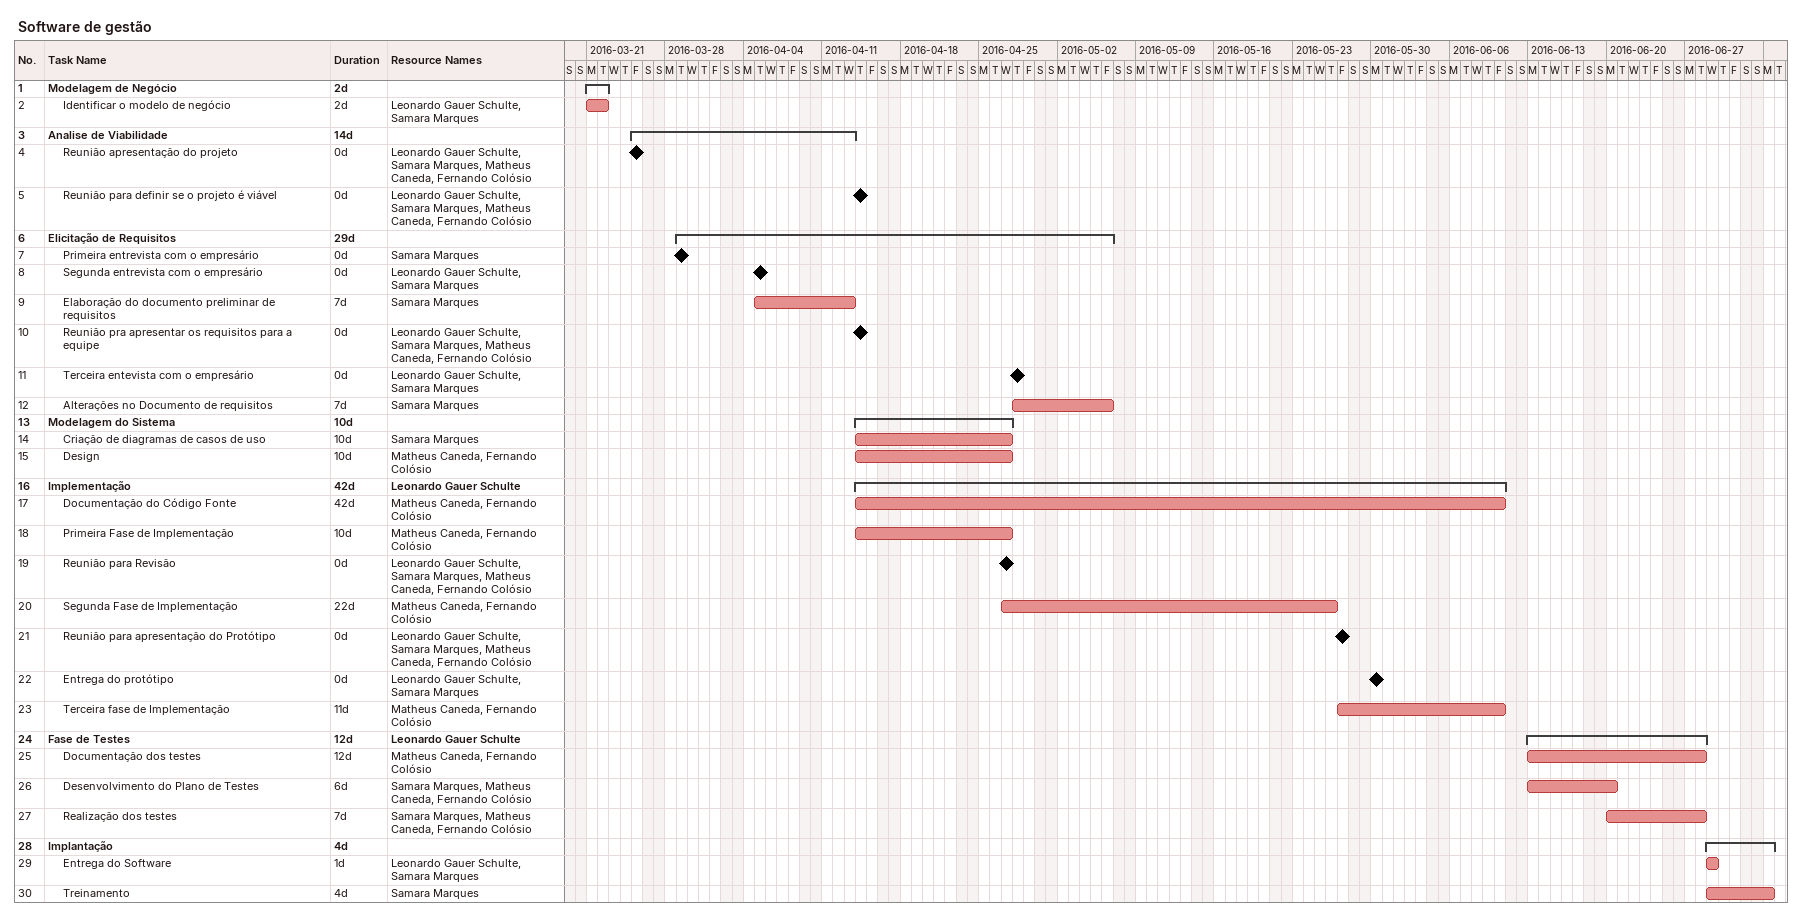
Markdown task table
Software de gestão

| ID | Level | Task | Duration | Start | Finish | Resources |
|---|---|---|---|---|---|---|
| 1 | 1 | **Modelagem de Negócio** | 2d | 2016-03-21 | 2016-03-22 |  |
| 2 | 2 | Identificar o modelo de negócio | 2d | 2016-03-21 | 2016-03-22 | Leonardo Gauer Schulte, Samara Marques |
| 3 | 1 | **Analise de Viabilidade** | 14d | 2016-03-25 | 2016-04-13 |  |
| 4 | 2 | Reunião apresentação do projeto | 0d | 2016-03-25 | 2016-03-25 | Leonardo Gauer Schulte, Samara Marques, Matheus Caneda, Fernando Colósio |
| 5 | 2 | Reunião para definir se o projeto é viável | 0d | 2016-04-14 | 2016-04-14 | Leonardo Gauer Schulte, Samara Marques, Matheus Caneda, Fernando Colósio |
| 6 | 1 | **Elicitação de Requisitos** | 29d | 2016-03-29 | 2016-05-06 |  |
| 7 | 2 | Primeira entrevista com o empresário | 0d | 2016-03-29 | 2016-03-29 | Samara Marques |
| 8 | 2 | Segunda entrevista com o empresário | 0d | 2016-04-05 | 2016-04-05 | Leonardo Gauer Schulte, Samara Marques |
| 9 | 2 | Elaboração do documento preliminar de requisitos | 7d | 2016-04-05 | 2016-04-13 | Samara Marques |
| 10 | 2 | Reunião pra apresentar os requisitos para a equipe | 0d | 2016-04-14 | 2016-04-14 | Leonardo Gauer Schulte, Samara Marques, Matheus Caneda, Fernando Colósio |
| 11 | 2 | Terceira entevista com o empresário | 0d | 2016-04-28 | 2016-04-28 | Leonardo Gauer Schulte, Samara Marques |
| 12 | 2 | Alterações no Documento de requisitos | 7d | 2016-04-28 | 2016-05-06 | Samara Marques |
| 13 | 1 | **Modelagem do Sistema** | 10d | 2016-04-14 | 2016-04-27 |  |
| 14 | 2 | Criação de diagramas de casos de uso | 10d | 2016-04-14 | 2016-04-27 | Samara Marques |
| 15 | 2 | Design | 10d | 2016-04-14 | 2016-04-27 | Matheus Caneda, Fernando Colósio |
| 16 | 1 | **Implementação** | 42d | 2016-04-14 | 2016-06-10 | Leonardo Gauer Schulte |
| 17 | 2 | Documentação do Código Fonte | 42d | 2016-04-14 | 2016-06-10 | Matheus Caneda, Fernando Colósio |
| 18 | 2 | Primeira Fase de Implementação | 10d | 2016-04-14 | 2016-04-27 | Matheus Caneda, Fernando Colósio |
| 19 | 2 | Reunião para Revisão | 0d | 2016-04-27 | 2016-04-27 | Leonardo Gauer Schulte, Samara Marques, Matheus Caneda, Fernando Colósio |
| 20 | 2 | Segunda Fase de Implementação | 22d | 2016-04-27 | 2016-05-26 | Matheus Caneda, Fernando Colósio |
| 21 | 2 | Reunião para apresentação do Protótipo | 0d | 2016-05-27 | 2016-05-27 | Leonardo Gauer Schulte, Samara Marques, Matheus Caneda, Fernando Colósio |
| 22 | 2 | Entrega do protótipo | 0d | 2016-05-30 | 2016-05-30 | Leonardo Gauer Schulte, Samara Marques |
| 23 | 2 | Terceira fase de Implementação | 11d | 2016-05-27 | 2016-06-10 | Matheus Caneda, Fernando Colósio |
| 24 | 1 | **Fase de Testes** | 12d | 2016-06-13 | 2016-06-28 | Leonardo Gauer Schulte |
| 25 | 2 | Documentação dos testes | 12d | 2016-06-13 | 2016-06-28 | Matheus Caneda, Fernando Colósio |
| 26 | 2 | Desenvolvimento do Plano de Testes | 6d | 2016-06-13 | 2016-06-20 | Samara Marques, Matheus Caneda, Fernando Colósio |
| 27 | 2 | Realização dos testes | 7d | 2016-06-20 | 2016-06-28 | Samara Marques, Matheus Caneda, Fernando Colósio |
| 28 | 1 | **Implantação** | 4d | 2016-06-29 | 2016-07-04 |  |
| 29 | 2 | Entrega do Software | 1d | 2016-06-29 | 2016-06-29 | Leonardo Gauer Schulte, Samara Marques |
| 30 | 2 | Treinamento | 4d | 2016-06-29 | 2016-07-04 | Samara Marques |
